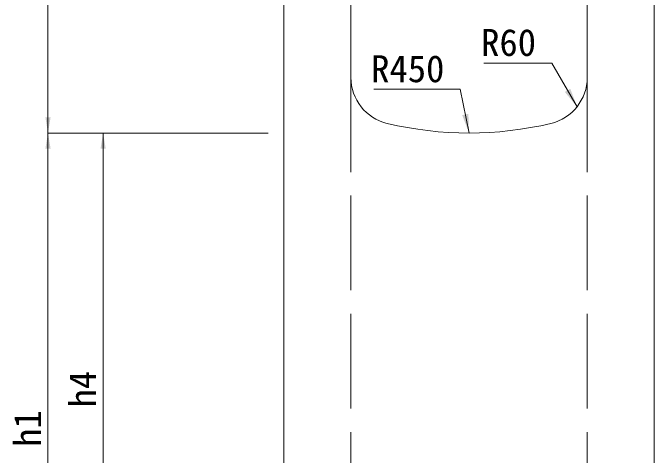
# Model space of a CAD drawing. Units: millimetres at full size, sheet at 1:20; details may follow other scales. Extents: x 62447 to 85128, y -7246 to 532.
# Drawn here: x 78599 to 79413, y -4366 to -3805 of the extents above; entities that cross this region are included whole.
import ezdxf
from ezdxf.enums import TextEntityAlignment as Align

# ---------------------------------------------------------------- set-up
doc = ezdxf.new("R2010")
doc.units = ezdxf.units.MM
doc.header["$LTSCALE"] = 20
doc.linetypes.add('DASHED', pattern=[7.5, 6, -1.5])
for name, color, linetype, lineweight in [('寸法線', 7, 'Continuous', 9), ('引出線', 4, 'Continuous', 9), ('集水桝', 1, 'Continuous', 5)]:
    doc.layers.add(name, color=color, linetype=linetype, lineweight=lineweight)
doc.styles.add('ＭＳ ゴシック', font='')
doc.styles.get('ＭＳ ゴシック').set_extended_font_data('MS Gothic')

# ---------------------------------------------------------------- blocks, each defined once
blk = doc.blocks.new('filled_arrow')
at = {"color": 0, "linetype": 'Continuous', "lineweight": -2}
blk.add_solid([(7.5, 1.25), (0, 0), (7.5, -1.25)], dxfattribs=at)

msp = doc.modelspace()

# ---------------------------------------------------------------- linework, layer by layer
at = {"layer": '寸法線'}
for p, q in [((78643.65, -3257), (78643.65, -3957)), ((78923.21, -3957), (78643.65, -3957)), ((78643.65, -3957), (78643.65, -4707)), ((78923.21, -3957), (78643.65, -3957)), ((78713.65, -3957), (78713.65, -4607)), ((78923.21, -3957), (78713.65, -3957))]:
    msp.add_line(p, q, dxfattribs=at)
at = {"layer": '引出線', "lineweight": 13}
for points in [[(79315.28, -3923.69), (79283.25, -3868.22), (79197.1, -3868.22)], [(79178.21, -3957), (79166.9, -3901.54), (79057.36, -3901.54)]]:
    msp.add_lwpolyline(points, dxfattribs=at)
at = {"layer": '集水桝', "lineweight": 13}
for p, q in [((78943.21, -3257), (78943.21, -4707)), ((79028.21, -3886.48), (79028.21, -3257)), ((79328.21, -3886.48), (79328.21, -3257)), ((79413.21, -4707), (79413.21, -3257))]:
    msp.add_line(p, q, dxfattribs=at)
at = {"layer": '集水桝', "linetype": 'DASHED', "lineweight": 15}
for p, q in [((79028.21, -3886.48), (79028.21, -4607)), ((79328.21, -3886.48), (79328.21, -4607))]:
    msp.add_line(p, q, dxfattribs=at)
at = {"layer": '集水桝', "lineweight": 13}
for centre, radius, start, end in [((79088.21, -3886.48), 60, 180, 256.65776), ((79268.21, -3886.48), 60, 283.34229, 0), ((79178.21, -3507), 450, 256.65776, 283.34229)]:
    msp.add_arc(centre, radius, start, end, dxfattribs=at)

# ---------------------------------------------------------------- block references
at = {"layer": '寸法線', "xscale": 2.67, "yscale": 2.67}
for p, rotation in [((78643.65, -3957), 90), ((78643.65, -3957), 270), ((78713.65, -3957), 270)]:
    msp.add_blockref('filled_arrow', p, dxfattribs=dict(at, rotation=rotation))
at = {"layer": '引出線', "lineweight": 13, "xscale": 3.2, "yscale": 3.2}
for p, rotation in [((79315.28, -3923.69), 120), ((79178.21, -3957), 101.5)]:
    msp.add_blockref('filled_arrow', p, dxfattribs=dict(at, rotation=rotation))

# ---------------------------------------------------------------- texts
at = {"layer": '寸法線', "style": 'ＭＳ ゴシック'}
for s, p in [('h4', (78687.65, -4282)), ('h1', (78617.65, -4332))]:
    msp.add_text(s, height=34.18, rotation=90, dxfattribs=at).set_placement(p, align=Align.MIDDLE_CENTER)
at = {"layer": '引出線', "style": 'ＭＳ ゴシック'}
for s, p in [('R60', (79263.25, -3825.02)), ('R450', (79146.9, -3858.34))]:
    msp.add_text(s, height=34.18, dxfattribs=at).set_placement(p, align=Align.TOP_RIGHT)

doc.saveas('drawing.dxf')
